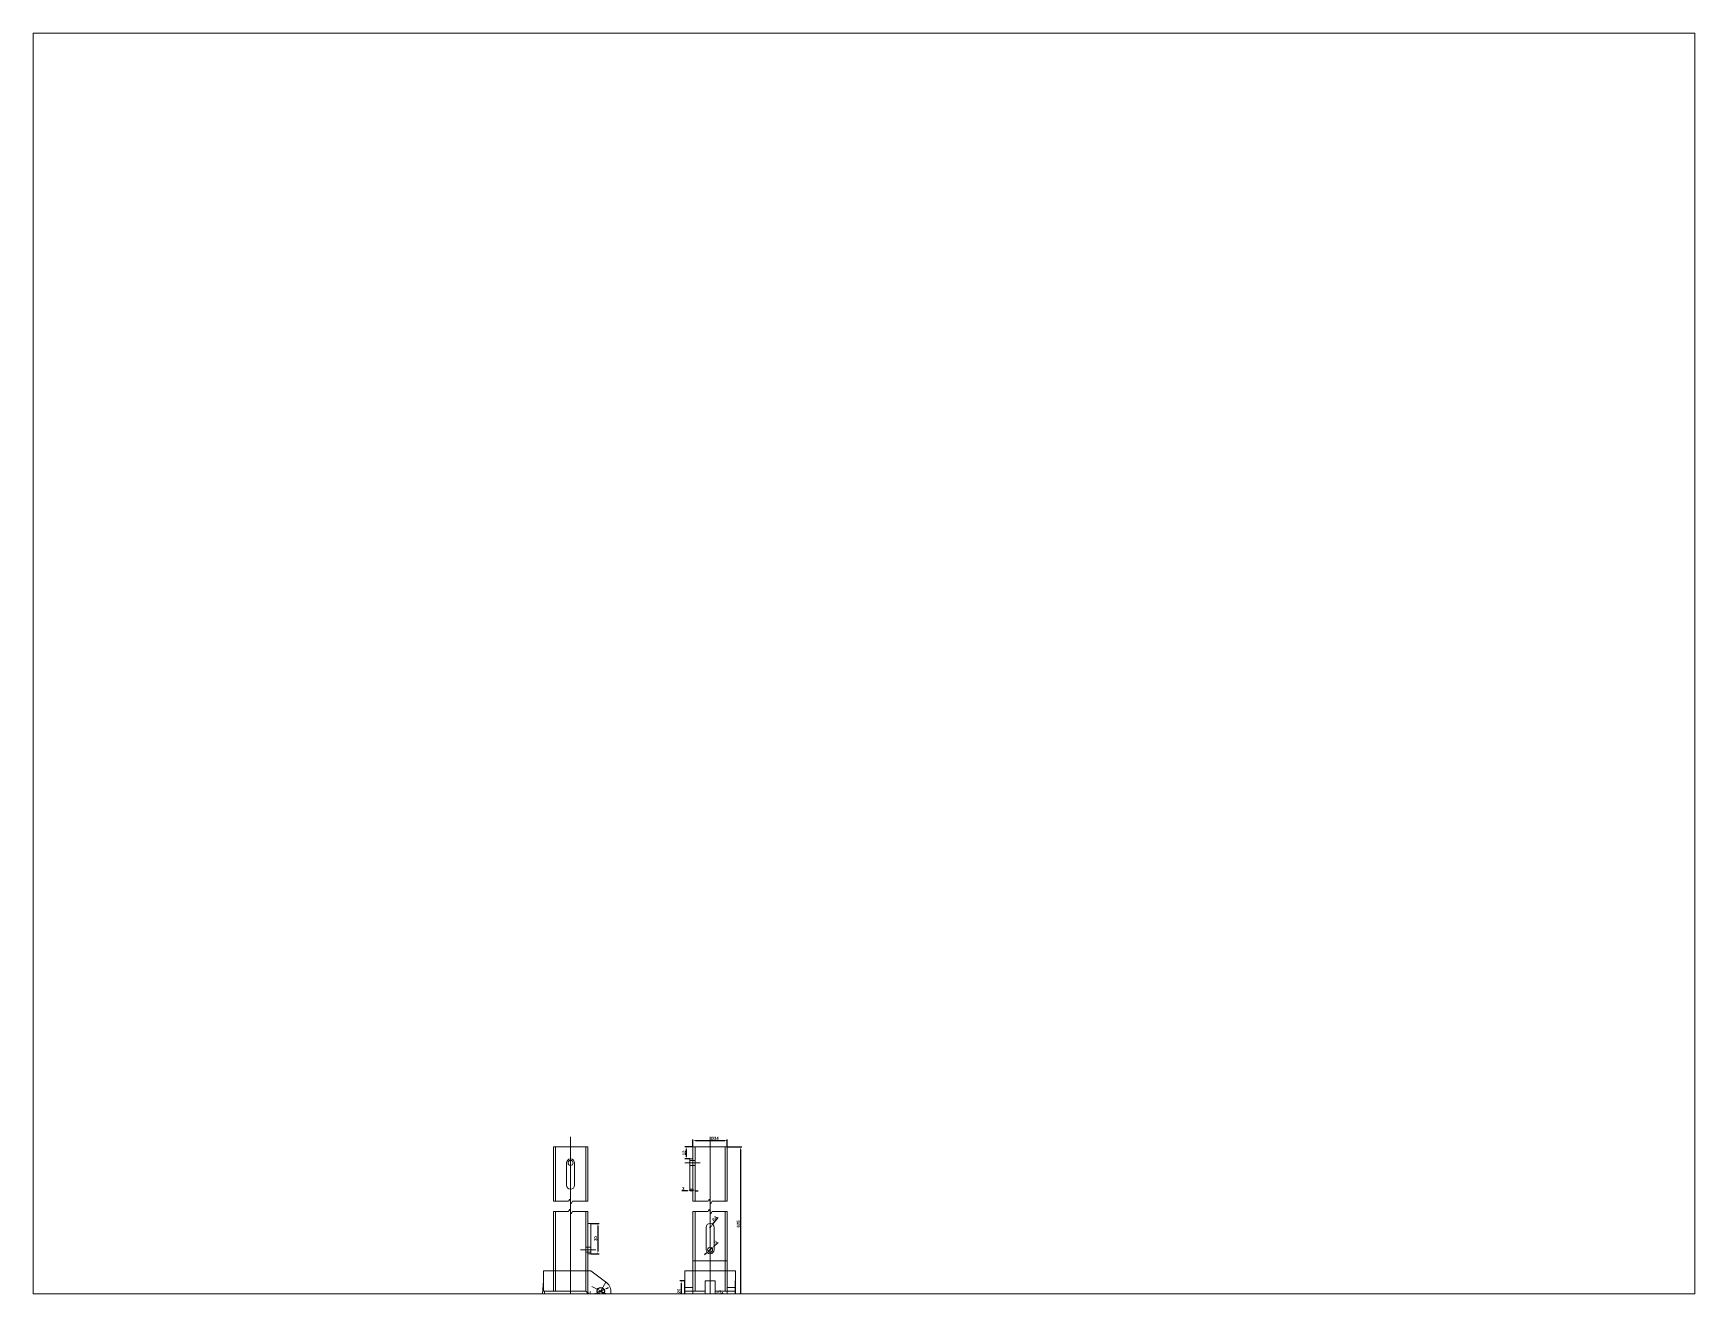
# Paper-space layout 'Presentación2' of a CAD drawing. Header units: millimetres. Extents: x 26 to 231, y 20 to 176.
# The model-space entities are those that its viewports show. They can reach past a viewport. Long polylines and large blocks are cut down to what shows.
import ezdxf

# ---------------------------------------------------------------- set-up
doc = ezdxf.new("R2010")
doc.units = ezdxf.units.MM
doc.linetypes.add('TRAZO_Y_PUNTO', pattern=[25.4, 12.7, -6.35, 0, -6.35])
doc.linetypes.add('TRAZOS', pattern=[19.05, 12.7, -6.35])
for name, color, linetype, lineweight in [('01_Contornos', 7, 'Continuous', 20), ('02_Ocultas', 4, 'TRAZOS', 5), ('03_Ejes', 1, 'TRAZO_Y_PUNTO', 15), ('04_Cotas', 3, 'Continuous', 18)]:
    doc.layers.add(name, color=color, linetype=linetype, lineweight=lineweight)
doc.styles.add('EstiloCota', font='arialbd.ttf', dxfattribs={"height": 3})
doc.dimstyles.new('CotasUNE', dxfattribs={"dimtxt": 10, "dimasz": 2.5, "dimexe": 1.25, "dimexo": 0, "dimtad": 1, "dimtxsty": 'EstiloCota', "dimcen": 2.5, "dimclrd": 256, "dimclrt": 256, "dimadec": 0, "dimazin": 0, "dimtfac": 1, "dimtmove": 0, "dimatfit": 3, "dimfxl": 1, "dimarcsym": 0})

# ---------------------------------------------------------------- blocks, each defined once
blk = doc.blocks.new('*D8')
at = {"layer": '04_Cotas', "color": 0, "lineweight": -2, "transparency": 16777216}
for p, q in [((246, 124), (254.4, 124)), ((246, 94), (254.4, 94))]:
    blk.add_line(p, q, dxfattribs=at)
at = {"layer": '04_Cotas', "lineweight": -2, "transparency": 16777216}
blk.add_line((253.1, 121.5), (253.1, 96.5), dxfattribs=at)
at = {"layer": '04_Cotas', "transparency": 16777216}
for points in [[(252.7, 121.5), (253.5, 121.5), (253.1, 124)], [(252.7, 96.5), (253.5, 96.5), (253.1, 94)]]:
    blk.add_solid(points, dxfattribs=at)
at = {"layer": 'Defpoints', "color": 0}
for p in [(246, 124), (246, 94), (253.1, 94)]:
    blk.add_point(p, dxfattribs=at)
at = {"layer": '04_Cotas', "transparency": 16777216, "insert": (250.9, 109), "char_height": 3, "attachment_point": 5, "rotation": 90, "style": 'EstiloCota'}
blk.add_mtext('30', dxfattribs=at)
blk = doc.blocks.new('_DotSmall')
at = {"color": 0, "linetype": 'ByBlock', "const_width": 0.5}
blk.add_lwpolyline([(-0.0625, 0, 1), (0.0625, 0, 1)], format="xyb", close=True, dxfattribs=at)
blk = doc.blocks.new('*D7')
at = {"layer": '04_Cotas', "lineweight": -2, "transparency": 16777216}
for p, q in [((364.4, 120), (365.4, 121.2)), ((366.9, 123.1), (372.4, 129.9))]:
    blk.add_line(p, q, dxfattribs=at)
at = {"layer": '04_Cotas', "transparency": 16777216}
blk.add_solid([(365, 121.4), (365.7, 120.9), (366.9, 123.1)], dxfattribs=at)
at = {"layer": 'Defpoints', "color": 0}
for p in [(364.4, 120), (366.9, 123.1), (366.9, 123.1)]:
    blk.add_point(p, dxfattribs=at)
at = {"layer": '04_Cotas', "lineweight": -2, "transparency": 16777216, "xscale": 2.5, "yscale": 2.5, "zscale": 2.5, "rotation": 231.324034740645}
blk.add_blockref('_DotSmall', (364.4, 120), dxfattribs=at)
at = {"layer": '04_Cotas', "transparency": 16777216, "insert": (368.8, 128.8), "char_height": 3, "attachment_point": 5, "rotation": 51.324, "style": 'EstiloCota'}
blk.add_mtext('R4', dxfattribs=at)
blk = doc.blocks.new('*D6')
at = {"layer": '04_Cotas', "lineweight": -2, "transparency": 16777216}
for p, q in [((341.9, 156.4), (336.2, 156.4)), ((347.4, 156.4), (344.4, 156.4)), ((349.9, 156.4), (352.4, 156.4))]:
    blk.add_line(p, q, dxfattribs=at)
at = {"layer": '04_Cotas', "color": 0, "lineweight": -2, "transparency": 16777216}
for p, q in [((344.4, 158), (344.4, 156.4)), ((347.4, 158), (347.4, 156.4))]:
    blk.add_line(p, q, dxfattribs=at)
at = {"layer": '04_Cotas', "transparency": 16777216}
for points in [[(341.9, 156.8), (341.9, 155.9), (344.4, 156.4)], [(349.9, 156.8), (349.9, 155.9), (347.4, 156.4)]]:
    blk.add_solid(points, dxfattribs=at)
at = {"layer": 'Defpoints', "color": 0}
for p in [(344.4, 158), (344.4, 156.4), (347.4, 158)]:
    blk.add_point(p, dxfattribs=at)
at = {"layer": '04_Cotas', "transparency": 16777216, "insert": (337.8, 158.5), "char_height": 3, "attachment_point": 5, "style": 'EstiloCota'}
blk.add_mtext('3', dxfattribs=at)
blk = doc.blocks.new('*D5')
at = {"layer": '04_Cotas', "color": 0, "lineweight": -2, "transparency": 16777216}
for p, q in [((347.4, 200), (339.4, 200)), ((344.4, 188), (339.4, 188))]:
    blk.add_line(p, q, dxfattribs=at)
at = {"layer": '04_Cotas', "lineweight": -2, "transparency": 16777216}
blk.add_line((340.7, 197.5), (340.7, 190.5), dxfattribs=at)
at = {"layer": '04_Cotas', "transparency": 16777216}
for points in [[(340.2, 197.5), (341.1, 197.5), (340.7, 200)], [(340.2, 190.5), (341.1, 190.5), (340.7, 188)]]:
    blk.add_solid(points, dxfattribs=at)
at = {"layer": 'Defpoints', "color": 0}
for p in [(347.4, 200), (340.7, 188), (344.4, 188)]:
    blk.add_point(p, dxfattribs=at)
at = {"layer": '04_Cotas', "transparency": 16777216, "insert": (338.5, 194), "char_height": 3, "attachment_point": 5, "rotation": 90, "style": 'EstiloCota'}
blk.add_mtext('12', dxfattribs=at)
blk = doc.blocks.new('*D4')
at = {"layer": '04_Cotas', "color": 0, "lineweight": -2, "transparency": 16777216}
for p, q in [((347.4, 200), (347.4, 207.4)), ((381.4, 200), (381.4, 207.4))]:
    blk.add_line(p, q, dxfattribs=at)
at = {"layer": '04_Cotas', "lineweight": -2, "transparency": 16777216}
blk.add_line((378.9, 206.1), (349.9, 206.1), dxfattribs=at)
at = {"layer": '04_Cotas', "transparency": 16777216}
for points in [[(349.9, 206.6), (349.9, 205.7), (347.4, 206.1)], [(378.9, 206.6), (378.9, 205.7), (381.4, 206.1)]]:
    blk.add_solid(points, dxfattribs=at)
at = {"layer": 'Defpoints', "color": 0}
for p in [(347.4, 206.1), (347.4, 200), (381.4, 200)]:
    blk.add_point(p, dxfattribs=at)
at = {"layer": '04_Cotas', "transparency": 16777216, "insert": (368.9, 208.4), "char_height": 3, "attachment_point": 5, "style": 'EstiloCota'}
blk.add_mtext('%%C34', dxfattribs=at)
blk = doc.blocks.new('*D3')
at = {"layer": '04_Cotas', "lineweight": -2, "transparency": 16777216}
for p, q in [((362.6, 96.3), (366.3, 99.7)), ((372.5, 105.1), (368.2, 101.3)), ((360.7, 94.7), (358.8, 93))]:
    blk.add_line(p, q, dxfattribs=at)
at = {"layer": '04_Cotas', "transparency": 16777216}
for points in [[(367.9, 101.6), (368.4, 101), (366.3, 99.7)], [(360.4, 95), (361, 94.4), (362.6, 96.3)]]:
    blk.add_solid(points, dxfattribs=at)
at = {"layer": 'Defpoints', "color": 0}
for p in [(366.3, 99.7), (362.6, 96.3)]:
    blk.add_point(p, dxfattribs=at)
at = {"layer": '04_Cotas', "transparency": 16777216, "insert": (369.8, 105.7), "char_height": 3, "attachment_point": 5, "rotation": 41.5532, "style": 'EstiloCota'}
blk.add_mtext('5', dxfattribs=at)
blk = doc.blocks.new('*D15')
at = {"layer": '04_Cotas', "lineweight": -2, "transparency": 16777216}
for p, q in [((242.3, 50.7), (250.5, 54.5)), ((259.2, 58.5), (252.8, 55.5)), ((261.5, 59.5), (263.7, 60.5))]:
    blk.add_line(p, q, dxfattribs=at)
at = {"layer": '04_Cotas', "transparency": 16777216}
for points in [[(250.4, 54.9), (250.7, 54.1), (252.8, 55.5)], [(261.3, 59.9), (261.6, 59.1), (259.2, 58.5)]]:
    blk.add_solid(points, dxfattribs=at)
at = {"layer": 'Defpoints', "color": 0}
for p in [(252.8, 55.5), (259.2, 58.5)]:
    blk.add_point(p, dxfattribs=at)
at = {"layer": '04_Cotas', "transparency": 16777216, "insert": (244.4, 54.2), "char_height": 3, "attachment_point": 5, "rotation": 24.603, "style": 'EstiloCota'}
blk.add_mtext('∅7', dxfattribs=at)
blk = doc.blocks.new('*D18')
at = {"layer": '04_Cotas', "lineweight": -2, "transparency": 16777216}
for p, q in [((377.1, 55.1), (369.5, 50.2)), ((359.4, 43.8), (357.3, 42.4)), ((361.5, 45.1), (367.4, 48.9))]:
    blk.add_line(p, q, dxfattribs=at)
at = {"layer": '04_Cotas', "transparency": 16777216}
for points in [[(369.2, 50.6), (369.7, 49.9), (367.4, 48.9)], [(359.2, 44.1), (359.6, 43.4), (361.5, 45.1)]]:
    blk.add_solid(points, dxfattribs=at)
at = {"layer": 'Defpoints', "color": 0}
for p in [(361.5, 45.1), (367.4, 48.9)]:
    blk.add_point(p, dxfattribs=at)
at = {"layer": '04_Cotas', "transparency": 16777216, "insert": (373.1, 55.3), "char_height": 3, "attachment_point": 5, "rotation": 32.762, "style": 'EstiloCota'}
blk.add_mtext('∅7', dxfattribs=at)
blk = doc.blocks.new('*D19')
at = {"layer": '04_Cotas', "color": 0, "lineweight": -2, "transparency": 16777216}
for p, q in [((339.4, 67), (334.4, 67)), ((339.4, 47), (334.4, 47))]:
    blk.add_line(p, q, dxfattribs=at)
at = {"layer": '04_Cotas', "lineweight": -2, "transparency": 16777216}
blk.add_line((335.7, 64.5), (335.7, 49.5), dxfattribs=at)
at = {"layer": '04_Cotas', "transparency": 16777216}
for points in [[(335.3, 64.5), (336.1, 64.5), (335.7, 67)], [(335.3, 49.5), (336.1, 49.5), (335.7, 47)]]:
    blk.add_solid(points, dxfattribs=at)
at = {"layer": 'Defpoints', "color": 0}
for p in [(339.4, 67), (335.7, 47), (339.4, 47)]:
    blk.add_point(p, dxfattribs=at)
at = {"layer": '04_Cotas', "transparency": 16777216, "insert": (333.5, 57), "char_height": 3, "attachment_point": 5, "rotation": 90, "style": 'EstiloCota'}
blk.add_mtext('20', dxfattribs=at)
blk = doc.blocks.new('*D20')
at = {"layer": '04_Cotas', "color": 0, "lineweight": -2, "transparency": 16777216}
for p, q in [((381.4, 200), (395.8, 200)), ((389.4, 47), (395.8, 47))]:
    blk.add_line(p, q, dxfattribs=at)
at = {"layer": '04_Cotas', "lineweight": -2, "transparency": 16777216}
blk.add_line((394.5, 197.5), (394.5, 49.5), dxfattribs=at)
at = {"layer": '04_Cotas', "transparency": 16777216}
for points in [[(394.1, 197.5), (394.9, 197.5), (394.5, 200)], [(394.1, 49.5), (394.9, 49.5), (394.5, 47)]]:
    blk.add_solid(points, dxfattribs=at)
at = {"layer": 'Defpoints', "color": 0}
for p in [(381.4, 200), (389.4, 47), (394.5, 47)]:
    blk.add_point(p, dxfattribs=at)
at = {"layer": '04_Cotas', "transparency": 16777216, "insert": (392.4, 123.5), "char_height": 3, "attachment_point": 5, "rotation": 90, "style": 'EstiloCota'}
blk.add_mtext('625', dxfattribs=at)
blk = doc.blocks.new('*D22')
at = {"layer": '04_Cotas', "color": 0, "lineweight": -2, "transparency": 16777216}
for p, q in [((339.4, 47), (339.4, 41.3)), ((389.4, 47), (389.4, 41.3))]:
    blk.add_line(p, q, dxfattribs=at)
at = {"layer": '04_Cotas', "lineweight": -2, "transparency": 16777216}
blk.add_line((341.9, 42.6), (386.9, 42.6), dxfattribs=at)
at = {"layer": '04_Cotas', "transparency": 16777216}
for points in [[(341.9, 43), (341.9, 42.2), (339.4, 42.6)], [(386.9, 43), (386.9, 42.2), (389.4, 42.6)]]:
    blk.add_solid(points, dxfattribs=at)
at = {"layer": 'Defpoints', "color": 0}
for p in [(339.4, 47), (389.4, 47), (389.4, 42.6)]:
    blk.add_point(p, dxfattribs=at)
at = {"layer": '04_Cotas', "transparency": 16777216, "insert": (364.4, 44.8), "char_height": 3, "attachment_point": 5, "style": 'EstiloCota'}
blk.add_mtext('50', dxfattribs=at)
blk = doc.blocks.new('*D23')
at = {"layer": '04_Cotas', "lineweight": -2, "transparency": 16777216}
for p, q in [((256, 57), (262.6, 49.4)), ((271.4, 39.3), (264.2, 47.6))]:
    blk.add_line(p, q, dxfattribs=at)
at = {"layer": '04_Cotas', "transparency": 16777216}
blk.add_solid([(264.5, 47.8), (263.9, 47.3), (262.6, 49.4)], dxfattribs=at)
at = {"layer": 'Defpoints', "color": 0}
for p in [(256, 57), (262.6, 49.4)]:
    blk.add_point(p, dxfattribs=at)
at = {"layer": '04_Cotas', "transparency": 16777216, "insert": (270.2, 43.9), "char_height": 3, "attachment_point": 5, "rotation": 310.9705, "style": 'EstiloCota'}
blk.add_mtext('R10', dxfattribs=at)

msp = doc.modelspace()

# ---------------------------------------------------------------- linework, layer by layer
for p, q in [((339.425, 47), (339.425, 67)), ((389.425, 47), (389.425, 67))]:
    msp.add_line(p, q)
msp.add_circle((256, 57), 3.5)
at = {"layer": '01_Contornos'}
for p, q in [((209, 200), (243, 200)), ((209, 200), (209, 146)), ((243, 146), (243, 200)), ((347.425, 200), (381.425, 200)), ((347.425, 200), (347.425, 146)), ((381.425, 146), (381.425, 200)), ((222, 162), (222, 184)), ((230, 184), (230, 162)), ((347.425, 188), (344.425, 188)), ((344.425, 188), (344.425, 158)), ((344.425, 158), (347.425, 158)), ((209, 146), (224, 146)), ((209, 77), (209, 136)), ((209, 136), (224, 136)), ((224, 146), (225.027, 148.084)), ((224, 136), (225.027, 138.084)), ((225.027, 148.084), (226.613, 143.41)), ((225.027, 138.084), (226.613, 133.41)), ((226.613, 143.41), (228, 146)), ((226.613, 133.41), (228, 136)), ((243, 146), (228, 146)), ((243, 136), (228, 136)), ((243, 136), (243, 77)), ((347.425, 146), (362.425, 146)), ((347.425, 87), (347.425, 136)), ((347.425, 136), (362.425, 136)), ((362.425, 146), (363.451, 148.084)), ((362.425, 136), (363.451, 138.084)), ((363.451, 148.084), (365.038, 143.41)), ((363.451, 138.084), (365.038, 133.41)), ((365.038, 143.41), (366.425, 146)), ((365.038, 133.41), (366.425, 136)), ((381.425, 146), (366.425, 146)), ((381.425, 136), (366.425, 136)), ((381.425, 136), (381.425, 87)), ((243, 124), (246, 124)), ((246, 124), (246, 94)), ((360.425, 98), (360.425, 120)), ((368.425, 120), (368.425, 98)), ((246, 94), (243, 94)), ((347.425, 87), (381.425, 87)), ((199, 67), (196.875, 39.5)), ((201, 77), (199, 77)), ((199, 57), (199, 77)), ((246, 77), (201, 77)), ((246, 77), (262, 65)), ((381.425, 77), (339.425, 77)), ((339.425, 57), (339.425, 77)), ((359.425, 39.5), (359.425, 67)), ((359.425, 67), (369.425, 67)), ((369.425, 39.5), (369.425, 67)), ((389.425, 57), (389.425, 77)), ((201, 57), (199, 57)), ((201.505, 57), (199, 57)), ((199, 39.5), (200.252, 57)), ((201, 57), (241, 57)), ((229, 57), (201.505, 57)), ((241, 57), (249.333, 49.546)), ((339.425, 57), (359.425, 57)), ((347.425, 47), (347.425, 57)), ((369.425, 57), (389.425, 57)), ((381.425, 47), (381.425, 57)), ((339.425, 47), (347.425, 47)), ((389.425, 47), (381.425, 47)), ((389.425, 47), (391.425, 47))]:
    msp.add_line(p, q, dxfattribs=at)
at = {"layer": '01_Contornos', "ltscale": 0.2}
msp.add_line((389.425, 77), (381.425, 77), dxfattribs=at)
at = {"layer": '01_Contornos'}
for centre in [(226, 184), (364.425, 98)]:
    msp.add_circle(centre, 2.5, dxfattribs=at)
for centre, radius, start, end in [((226, 184), 4, 0, 180), ((226, 162), 4, 180, 0), ((364.425, 120), 4, 0, 180), ((364.425, 98), 4, 180, 0), ((256, 57), 10, 228.189685, 60.836645)]:
    msp.add_arc(centre, radius, start, end, dxfattribs=at)
at = {"layer": '02_Ocultas'}
for p, q in [((211, 146), (211, 200)), ((241, 146), (241, 200)), ((349.425, 146), (349.425, 200)), ((379.425, 146), (379.425, 200)), ((349.425, 186.5), (344.425, 186.5)), ((349.425, 181.5), (344.425, 181.5)), ((211, 57), (211, 136)), ((241, 57), (241, 136)), ((349.425, 57), (349.425, 136)), ((379.425, 57), (379.425, 136)), ((241, 100.5), (246, 100.5)), ((246, 95.5), (241, 95.5))]:
    msp.add_line(p, q, dxfattribs=at)
at = {"layer": '02_Ocultas', "ltscale": 0.2}
for p, q in [((347.425, 87), (347.425, 57)), ((381.425, 87), (381.425, 57)), ((209, 77), (209, 57)), ((243, 77), (243, 55.211))]:
    msp.add_line(p, q, dxfattribs=at)
at = {"layer": '02_Ocultas', "ltscale": 0.1}
for p, q in [((347.425, 60.5), (339.425, 60.5)), ((347.425, 53.5), (339.425, 53.5)), ((389.425, 60.5), (381.425, 60.5)), ((389.425, 53.5), (381.425, 53.5))]:
    msp.add_line(p, q, dxfattribs=at)
at = {"layer": '03_Ejes'}
for p, q in [((226, 210), (226, 47)), ((364.425, 210), (364.425, 47)), ((339.425, 184), (354.425, 184)), ((236, 98), (251, 98))]:
    msp.add_line(p, q, dxfattribs=at)
at = {"layer": '03_Ejes', "ltscale": 0.3}
for p, q in [((247.012, 61.384), (264.988, 52.616)), ((260.873, 65.732), (251.127, 48.268))]:
    msp.add_line(p, q, dxfattribs=at)

# ---------------------------------------------------------------- dimensions: what is measured, and where the dimension line sits
at = {"layer": '04_Cotas'}
for base, p1, p2, picture, middle in [((340.661, 188), (347.425, 200), (344.425, 188), '*D5', (338.53, 194)), ((253.1, 94), (246, 124), (246, 94), '*D8', (250.943, 109)), ((335.679, 47), (339.425, 67), (339.425, 47), '*D19', (333.522, 57))]:
    dim = msp.add_linear_dim(base=base, p1=p1, p2=p2, angle=90, dimstyle='CotasUNE', dxfattribs=at)
    dim.commit()
    dim.dimension.update_dxf_attribs({"geometry": picture, "text_midpoint": middle})
dim = msp.add_linear_dim(base=(347.425, 206.146), p1=(381.425, 200), p2=(347.425, 200), text='%%C<>', dimstyle='CotasUNE', dxfattribs=at)
dim.commit()
dim.dimension.update_dxf_attribs({"geometry": '*D4', "text_midpoint": (368.925, 206.146), "dimtype": 160})
dim = msp.add_linear_dim(base=(394.507, 47), p1=(381.425, 200), p2=(389.425, 47), angle=90, text='625', dimstyle='CotasUNE', dxfattribs=at)
dim.commit()
dim.dimension.update_dxf_attribs({"geometry": '*D20', "text_midpoint": (392.351, 123.5)})
dim = msp.add_linear_dim(base=(344.425, 156.357), p1=(347.425, 158), p2=(344.425, 158), dimstyle='CotasUNE', override={"dimexe": 0}, dxfattribs=at)
dim.commit()
dim.dimension.update_dxf_attribs({"geometry": '*D6', "text_midpoint": (337.803, 158.513)})
dim = msp.add_aligned_dim(p1=(364.425, 120), p2=(366.924, 123.123), distance=0, text='R4', dimstyle='CotasUNE', override={"dimexe": 0, "dimblk1": 'DotSmall', "dimsah": 1}, dxfattribs=at)
dim.commit()
dim.dimension.update_dxf_attribs({"geometry": '*D7', "text_midpoint": (368.762, 128.828)})
dim = msp.add_diameter_dim_2p(p1=(362.554, 96.342), p2=(366.296, 99.658), text='5', dimstyle='CotasUNE', dxfattribs=at)
dim.commit()
dim.dimension.update_dxf_attribs({"geometry": '*D3', "text_midpoint": (369.834, 105.668)})
dim = msp.add_diameter_dim_2p(p1=(259.182, 58.457), p2=(252.818, 55.543), dimstyle='CotasUNE', dxfattribs=at)
dim.commit()
dim.dimension.update_dxf_attribs({"geometry": '*D15', "text_midpoint": (244.356, 54.176)})
dim = msp.add_radius_dim(center=(256, 57), mpoint=(262.557, 49.45), dimstyle='CotasUNE', dxfattribs=at)
dim.commit()
dim.dimension.update_dxf_attribs({"geometry": '*D23', "text_midpoint": (270.225, 43.908)})
dim = msp.add_diameter_dim_2p(p1=(361.482, 45.106), p2=(367.368, 48.894), dimstyle='CotasUNE', dxfattribs=at)
dim.commit()
dim.dimension.update_dxf_attribs({"geometry": '*D18', "text_midpoint": (374.316, 53.365), "dimtype": 163})
dim = msp.add_linear_dim(base=(389.425, 42.596), p1=(339.425, 47), p2=(389.425, 47), dimstyle='CotasUNE', dxfattribs=at)
dim.commit()
dim.dimension.update_dxf_attribs({"geometry": '*D22', "text_midpoint": (364.425, 44.752)})

psp = doc.layouts.new('Presentación2')

# ---------------------------------------------------------------- viewports
at = {"layer": '04_Cotas'}
psp.add_viewport(center=(128.5, 97.5), size=(205.6, 156), view_center_point=(517.041, 679.471), view_height=1250.42305, dxfattribs=at)

doc.saveas('drawing.dxf')
